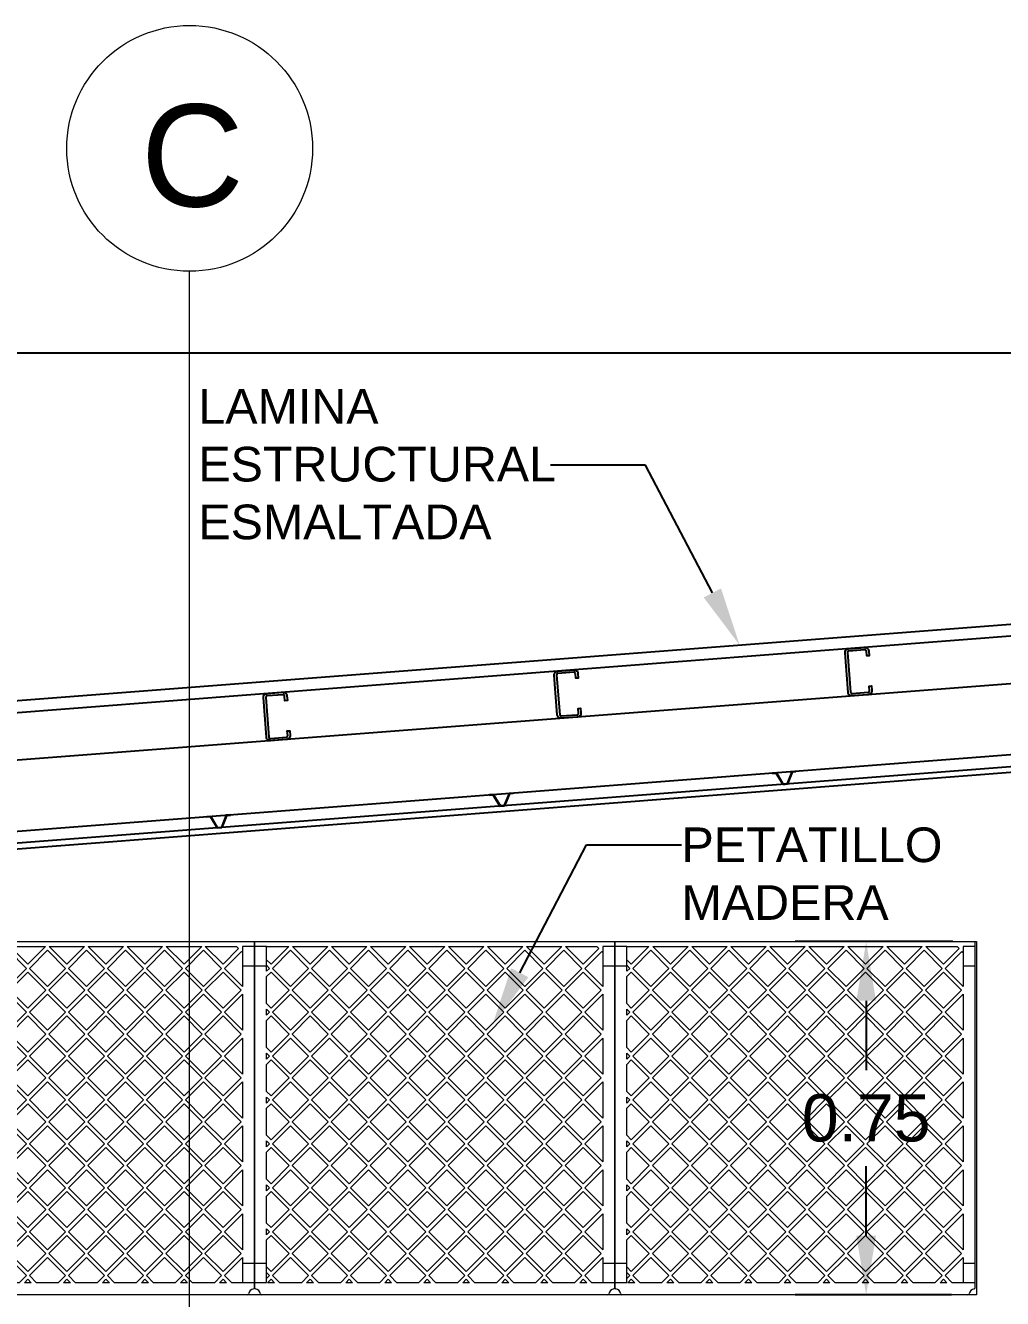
# Model space of a CAD drawing. Header units: inches. Extents: x -6 to 158, y 10 to 161.
# Drawn here: x 28.172 to 30.238, y 40.295 to 42.988 of the extents above; entities that cross this region are included whole.
import ezdxf
from ezdxf import colors
from ezdxf.entities.mleader import LeaderData, LeaderLine
from ezdxf.math import Vec2, Vec3

# ---------------------------------------------------------------- set-up
doc = ezdxf.new("R2010")
doc.units = ezdxf.units.IN
doc.header["$MEASUREMENT"] = 0
doc.linetypes.add('Grid Line', pattern=[22.225, 12.7, -3.175, 3.175, -3.175])
for name, color, linetype in [('2 Ejes 2', 2, 'Continuous'), ('Dim', 2, 'Continuous'), ('Emplantillado', 2, 'Continuous'), ('Paredes', 5, 'Continuous'), ('TEXTO', 2, 'Continuous'), ('Texturas', 1, 'Continuous')]:
    doc.layers.add(name, color=color, linetype=linetype)
for name, color, linetype, lineweight in [('A-WALL', 5, 'Continuous', 9), ('Q-SPCQ', 1, 'Continuous', 9), ('S-GRID', 1, 'Continuous', 9), ('S-GRID-IDEN', 1, 'Continuous', 9)]:
    doc.layers.add(name, color=color, linetype=linetype, lineweight=lineweight)
doc.styles.add('Arial_1', font='arial.ttf', dxfattribs={"height": 450})
doc.styles.add('style1', font='micross.ttf')
doc.dimstyles.new('1-50', dxfattribs={"dimscale": 0.05, "dimtxt": 2, "dimasz": 2.5, "dimexe": 3, "dimexo": 1, "dimgap": 1, "dimtad": 0, "dimtih": 1, "dimtoh": 1, "dimzin": 1, "dimdsep": 46, "dimtxsty": 'style1', "dimcen": 2.5, "dimclrd": 124, "dimclre": 124, "dimclrt": 1, "dimadec": 0, "dimazin": 0, "dimtfac": 1, "dimtmove": 2, "dimatfit": 3, "dimfxl": 1, "dimtolj": 1, "dimtzin": 0, "dimlwd": -1, "dimlwe": -1, "dimarcsym": 0})

# ---------------------------------------------------------------- blocks, each defined once
blk = doc.blocks.new('Parasoleil Geode 30x30 Nested - Parasoleil Geode 30x30 Nested-983700-Section 1')
at = {"layer": 'Q-SPCQ'}
for p, q in [((-4930.1, 8787.4), (-4930.1, 8777)), ((-4168.1, 8777), (-4168.1, 8787.4)), ((-4904.7, 8777), (-4930.1, 8777)), ((-4930.1, 8777), (-4930.1, 8736.5)), ((-4904.7, 8736.5), (-4904.7, 8777)), ((-4904.7, 8777), (-4857.8, 8777)), ((-4857.8, 8777), (-4895.2, 8739.6)), ((-4892, 8730.9), (-4853.9, 8769)), ((-4853.9, 8769), (-4815.8, 8730.9)), ((-4812.6, 8739.6), (-4850, 8777)), ((-4850, 8777), (-4775.2, 8777)), ((-4775.2, 8777), (-4812.6, 8739.6)), ((-4809.4, 8730.9), (-4771.3, 8769)), ((-4771.3, 8769), (-4733.2, 8730.9)), ((-4730.1, 8739.6), (-4767.5, 8777)), ((-4767.5, 8777), (-4692.7, 8777)), ((-4692.7, 8777), (-4730.1, 8739.6)), ((-4726.9, 8730.9), (-4688.8, 8769)), ((-4688.8, 8769), (-4650.7, 8730.9)), ((-4647.5, 8739.6), (-4684.9, 8777)), ((-4684.9, 8777), (-4610.1, 8777)), ((-4610.1, 8777), (-4647.5, 8739.6)), ((-4644.3, 8730.9), (-4606.2, 8769)), ((-4606.2, 8769), (-4568.1, 8730.9)), ((-4565, 8739.6), (-4602.4, 8777)), ((-4602.4, 8777), (-4527.6, 8777)), ((-4527.6, 8777), (-4565, 8739.6)), ((-4561.8, 8730.9), (-4523.7, 8769)), ((-4523.7, 8769), (-4485.6, 8730.9)), ((-4482.4, 8739.6), (-4519.8, 8777)), ((-4519.8, 8777), (-4445, 8777)), ((-4445, 8777), (-4482.4, 8739.6)), ((-4479.2, 8730.9), (-4441.1, 8769)), ((-4441.1, 8769), (-4403, 8730.9)), ((-4399.9, 8739.6), (-4437.3, 8777)), ((-4437.3, 8777), (-4362.5, 8777)), ((-4362.5, 8777), (-4399.9, 8739.6)), ((-4396.7, 8730.9), (-4358.6, 8769)), ((-4358.6, 8769), (-4320.5, 8730.9)), ((-4317.3, 8739.6), (-4354.7, 8777)), ((-4354.7, 8777), (-4279.9, 8777)), ((-4279.9, 8777), (-4317.3, 8739.6)), ((-4314.1, 8730.9), (-4276, 8769)), ((-4276, 8769), (-4237.9, 8730.9)), ((-4272.2, 8777), (-4206.2, 8777)), ((-4234.8, 8739.6), (-4272.2, 8777)), ((-4201.8, 8772.6), (-4234.8, 8739.6)), ((-4231.6, 8730.9), (-4195.9, 8766.7)), ((-4206.2, 8777), (-4201.8, 8772.6)), ((-4195.9, 8766.7), (-4193.5, 8764.3)), ((-4168.1, 8777), (-4193.5, 8777)), ((-4193.5, 8777), (-4193.5, 8736.5)), ((-4168.1, 8736.5), (-4168.1, 8777)), ((-4930.1, 8736.5), (-4904.7, 8736.5)), ((-4930.1, 8736.5), (-4930.1, 8106.5)), ((-4895.2, 8739.6), (-4904.7, 8749.2)), ((-4904.7, 8737.3), (-4898.3, 8730.9)), ((-4904.7, 8724.6), (-4904.7, 8736.5)), ((-4898.3, 8730.9), (-4904.7, 8724.6)), ((-4853.9, 8692.8), (-4892, 8730.9)), ((-4815.8, 8730.9), (-4853.9, 8692.8)), ((-4771.3, 8692.8), (-4809.4, 8730.9)), ((-4733.2, 8730.9), (-4771.3, 8692.8)), ((-4688.8, 8692.8), (-4726.9, 8730.9)), ((-4650.7, 8730.9), (-4688.8, 8692.8)), ((-4606.2, 8692.8), (-4644.3, 8730.9)), ((-4568.1, 8730.9), (-4606.2, 8692.8)), ((-4523.7, 8692.8), (-4561.8, 8730.9)), ((-4485.6, 8730.9), (-4523.7, 8692.8)), ((-4441.1, 8692.8), (-4479.2, 8730.9)), ((-4403, 8730.9), (-4441.1, 8692.8)), ((-4358.6, 8692.8), (-4396.7, 8730.9)), ((-4320.5, 8730.9), (-4358.6, 8692.8)), ((-4276, 8692.8), (-4314.1, 8730.9)), ((-4237.9, 8730.9), (-4276, 8692.8)), ((-4193.5, 8692.8), (-4231.6, 8730.9)), ((-4193.5, 8736.5), (-4168.1, 8736.5)), ((-4193.5, 8736.5), (-4193.5, 8692.8)), ((-4168.1, 8106.5), (-4168.1, 8736.5)), ((-4904.7, 8713.5), (-4895.2, 8723)), ((-4904.7, 8656.3), (-4904.7, 8713.5)), ((-4895.2, 8723), (-4857.1, 8684.9)), ((-4850.7, 8684.9), (-4812.6, 8723)), ((-4812.6, 8723), (-4774.5, 8684.9)), ((-4768.2, 8684.9), (-4730.1, 8723)), ((-4730.1, 8723), (-4692, 8684.9)), ((-4685.6, 8684.9), (-4647.5, 8723)), ((-4647.5, 8723), (-4609.4, 8684.9)), ((-4603.1, 8684.9), (-4565, 8723)), ((-4565, 8723), (-4526.9, 8684.9)), ((-4520.5, 8684.9), (-4482.4, 8723)), ((-4482.4, 8723), (-4444.3, 8684.9)), ((-4438, 8684.9), (-4399.9, 8723)), ((-4399.9, 8723), (-4361.8, 8684.9)), ((-4355.4, 8684.9), (-4317.3, 8723)), ((-4317.3, 8723), (-4279.2, 8684.9)), ((-4272.9, 8684.9), (-4234.8, 8723)), ((-4234.8, 8723), (-4196.7, 8684.9)), ((-4857.1, 8684.9), (-4895.2, 8646.8)), ((-4892, 8638.1), (-4853.9, 8676.2)), ((-4853.9, 8676.2), (-4815.8, 8638.1)), ((-4812.6, 8646.8), (-4850.7, 8684.9)), ((-4774.5, 8684.9), (-4812.6, 8646.8)), ((-4809.4, 8638.1), (-4771.3, 8676.2)), ((-4771.3, 8676.2), (-4733.2, 8638.1)), ((-4730.1, 8646.8), (-4768.2, 8684.9)), ((-4692, 8684.9), (-4730.1, 8646.8)), ((-4726.9, 8638.1), (-4688.8, 8676.2)), ((-4688.8, 8676.2), (-4650.7, 8638.1)), ((-4647.5, 8646.8), (-4685.6, 8684.9)), ((-4609.4, 8684.9), (-4647.5, 8646.8)), ((-4644.3, 8638.1), (-4606.2, 8676.2)), ((-4606.2, 8676.2), (-4568.1, 8638.1)), ((-4565, 8646.8), (-4603.1, 8684.9)), ((-4526.9, 8684.9), (-4565, 8646.8)), ((-4561.8, 8638.1), (-4523.7, 8676.2)), ((-4523.7, 8676.2), (-4485.6, 8638.1)), ((-4482.4, 8646.8), (-4520.5, 8684.9)), ((-4444.3, 8684.9), (-4482.4, 8646.8)), ((-4479.2, 8638.1), (-4441.1, 8676.2)), ((-4441.1, 8676.2), (-4403, 8638.1)), ((-4399.9, 8646.8), (-4438, 8684.9)), ((-4361.8, 8684.9), (-4399.9, 8646.8)), ((-4396.7, 8638.1), (-4358.6, 8676.2)), ((-4358.6, 8676.2), (-4320.5, 8638.1)), ((-4317.3, 8646.8), (-4355.4, 8684.9)), ((-4279.2, 8684.9), (-4317.3, 8646.8)), ((-4314.1, 8638.1), (-4276, 8676.2)), ((-4276, 8676.2), (-4237.9, 8638.1)), ((-4234.8, 8646.8), (-4272.9, 8684.9)), ((-4196.7, 8684.9), (-4234.8, 8646.8)), ((-4231.6, 8638.1), (-4193.5, 8676.2)), ((-4193.5, 8676.2), (-4193.5, 8600)), ((-4895.2, 8646.8), (-4904.7, 8656.3)), ((-4904.7, 8631.7), (-4904.7, 8644.4)), ((-4904.7, 8644.4), (-4898.3, 8638.1)), ((-4898.3, 8638.1), (-4904.7, 8631.7)), ((-4904.7, 8620.6), (-4895.2, 8630.1)), ((-4904.7, 8563.5), (-4904.7, 8620.6)), ((-4895.2, 8630.1), (-4857.1, 8592)), ((-4853.9, 8600), (-4892, 8638.1)), ((-4815.8, 8638.1), (-4853.9, 8600)), ((-4850.7, 8592), (-4812.6, 8630.1)), ((-4812.6, 8630.1), (-4774.5, 8592)), ((-4771.3, 8600), (-4809.4, 8638.1)), ((-4733.2, 8638.1), (-4771.3, 8600)), ((-4768.2, 8592), (-4730.1, 8630.1)), ((-4730.1, 8630.1), (-4692, 8592)), ((-4688.8, 8600), (-4726.9, 8638.1)), ((-4650.7, 8638.1), (-4688.8, 8600)), ((-4685.6, 8592), (-4647.5, 8630.1)), ((-4647.5, 8630.1), (-4609.4, 8592)), ((-4606.2, 8600), (-4644.3, 8638.1)), ((-4568.1, 8638.1), (-4606.2, 8600)), ((-4603.1, 8592), (-4565, 8630.1)), ((-4565, 8630.1), (-4526.9, 8592)), ((-4523.7, 8600), (-4561.8, 8638.1)), ((-4485.6, 8638.1), (-4523.7, 8600)), ((-4520.5, 8592), (-4482.4, 8630.1)), ((-4482.4, 8630.1), (-4444.3, 8592)), ((-4441.1, 8600), (-4479.2, 8638.1)), ((-4403, 8638.1), (-4441.1, 8600)), ((-4438, 8592), (-4399.9, 8630.1)), ((-4399.9, 8630.1), (-4361.8, 8592)), ((-4358.6, 8600), (-4396.7, 8638.1)), ((-4320.5, 8638.1), (-4358.6, 8600)), ((-4355.4, 8592), (-4317.3, 8630.1)), ((-4317.3, 8630.1), (-4279.2, 8592)), ((-4276, 8600), (-4314.1, 8638.1)), ((-4237.9, 8638.1), (-4276, 8600)), ((-4272.9, 8592), (-4234.8, 8630.1)), ((-4234.8, 8630.1), (-4196.7, 8592)), ((-4193.5, 8600), (-4231.6, 8638.1)), ((-4857.1, 8592), (-4895.2, 8553.9)), ((-4812.6, 8553.9), (-4850.7, 8592)), ((-4774.5, 8592), (-4812.6, 8553.9)), ((-4730.1, 8553.9), (-4768.2, 8592)), ((-4692, 8592), (-4730.1, 8553.9)), ((-4647.5, 8553.9), (-4685.6, 8592)), ((-4609.4, 8592), (-4647.5, 8553.9)), ((-4565, 8553.9), (-4603.1, 8592)), ((-4526.9, 8592), (-4565, 8553.9)), ((-4482.4, 8553.9), (-4520.5, 8592)), ((-4444.3, 8592), (-4482.4, 8553.9)), ((-4399.9, 8553.9), (-4438, 8592)), ((-4361.8, 8592), (-4399.9, 8553.9)), ((-4317.3, 8553.9), (-4355.4, 8592)), ((-4279.2, 8592), (-4317.3, 8553.9)), ((-4234.8, 8553.9), (-4272.9, 8592)), ((-4196.7, 8592), (-4234.8, 8553.9)), ((-4892, 8545.2), (-4853.9, 8583.3)), ((-4853.9, 8583.3), (-4815.8, 8545.2)), ((-4809.4, 8545.2), (-4771.3, 8583.3)), ((-4771.3, 8583.3), (-4733.2, 8545.2)), ((-4726.9, 8545.2), (-4688.8, 8583.3)), ((-4688.8, 8583.3), (-4650.7, 8545.2)), ((-4644.3, 8545.2), (-4606.2, 8583.3)), ((-4606.2, 8583.3), (-4568.1, 8545.2)), ((-4561.8, 8545.2), (-4523.7, 8583.3)), ((-4523.7, 8583.3), (-4485.6, 8545.2)), ((-4479.2, 8545.2), (-4441.1, 8583.3)), ((-4441.1, 8583.3), (-4403, 8545.2)), ((-4396.7, 8545.2), (-4358.6, 8583.3)), ((-4358.6, 8583.3), (-4320.5, 8545.2)), ((-4314.1, 8545.2), (-4276, 8583.3)), ((-4276, 8583.3), (-4237.9, 8545.2)), ((-4231.6, 8545.2), (-4193.5, 8583.3)), ((-4193.5, 8583.3), (-4193.5, 8507.1)), ((-4895.2, 8553.9), (-4904.7, 8563.5)), ((-4904.7, 8538.9), (-4904.7, 8551.6)), ((-4904.7, 8551.6), (-4898.3, 8545.2)), ((-4898.3, 8545.2), (-4904.7, 8538.9)), ((-4904.7, 8527.8), (-4895.2, 8537.3)), ((-4895.2, 8537.3), (-4857.1, 8499.2)), ((-4853.9, 8507.1), (-4892, 8545.2)), ((-4815.8, 8545.2), (-4853.9, 8507.1)), ((-4850.7, 8499.2), (-4812.6, 8537.3)), ((-4812.6, 8537.3), (-4774.5, 8499.2)), ((-4771.3, 8507.1), (-4809.4, 8545.2)), ((-4733.2, 8545.2), (-4771.3, 8507.1)), ((-4768.2, 8499.2), (-4730.1, 8537.3)), ((-4730.1, 8537.3), (-4692, 8499.2)), ((-4688.8, 8507.1), (-4726.9, 8545.2)), ((-4650.7, 8545.2), (-4688.8, 8507.1)), ((-4685.6, 8499.2), (-4647.5, 8537.3)), ((-4647.5, 8537.3), (-4609.4, 8499.2)), ((-4606.2, 8507.1), (-4644.3, 8545.2)), ((-4568.1, 8545.2), (-4606.2, 8507.1)), ((-4603.1, 8499.2), (-4565, 8537.3)), ((-4565, 8537.3), (-4526.9, 8499.2)), ((-4523.7, 8507.1), (-4561.8, 8545.2)), ((-4485.6, 8545.2), (-4523.7, 8507.1)), ((-4520.5, 8499.2), (-4482.4, 8537.3)), ((-4482.4, 8537.3), (-4444.3, 8499.2)), ((-4441.1, 8507.1), (-4479.2, 8545.2)), ((-4403, 8545.2), (-4441.1, 8507.1)), ((-4438, 8499.2), (-4399.9, 8537.3)), ((-4399.9, 8537.3), (-4361.8, 8499.2)), ((-4358.6, 8507.1), (-4396.7, 8545.2)), ((-4320.5, 8545.2), (-4358.6, 8507.1)), ((-4355.4, 8499.2), (-4317.3, 8537.3)), ((-4317.3, 8537.3), (-4279.2, 8499.2)), ((-4276, 8507.1), (-4314.1, 8545.2)), ((-4237.9, 8545.2), (-4276, 8507.1)), ((-4272.9, 8499.2), (-4234.8, 8537.3)), ((-4234.8, 8537.3), (-4196.7, 8499.2)), ((-4193.5, 8507.1), (-4231.6, 8545.2)), ((-4904.7, 8470.6), (-4904.7, 8527.8)), ((-4857.1, 8499.2), (-4895.2, 8461.1)), ((-4892, 8452.4), (-4853.9, 8490.5)), ((-4853.9, 8490.5), (-4815.8, 8452.4)), ((-4812.6, 8461.1), (-4850.7, 8499.2)), ((-4774.5, 8499.2), (-4812.6, 8461.1)), ((-4809.4, 8452.4), (-4771.3, 8490.5)), ((-4771.3, 8490.5), (-4733.2, 8452.4)), ((-4730.1, 8461.1), (-4768.2, 8499.2)), ((-4692, 8499.2), (-4730.1, 8461.1)), ((-4726.9, 8452.4), (-4688.8, 8490.5)), ((-4688.8, 8490.5), (-4650.7, 8452.4)), ((-4647.5, 8461.1), (-4685.6, 8499.2)), ((-4609.4, 8499.2), (-4647.5, 8461.1)), ((-4644.3, 8452.4), (-4606.2, 8490.5)), ((-4606.2, 8490.5), (-4568.1, 8452.4)), ((-4565, 8461.1), (-4603.1, 8499.2)), ((-4526.9, 8499.2), (-4565, 8461.1)), ((-4561.8, 8452.4), (-4523.7, 8490.5)), ((-4523.7, 8490.5), (-4485.6, 8452.4)), ((-4482.4, 8461.1), (-4520.5, 8499.2)), ((-4444.3, 8499.2), (-4482.4, 8461.1)), ((-4479.2, 8452.4), (-4441.1, 8490.5)), ((-4441.1, 8490.5), (-4403, 8452.4)), ((-4399.9, 8461.1), (-4438, 8499.2)), ((-4361.8, 8499.2), (-4399.9, 8461.1)), ((-4396.7, 8452.4), (-4358.6, 8490.5)), ((-4358.6, 8490.5), (-4320.5, 8452.4)), ((-4317.3, 8461.1), (-4355.4, 8499.2)), ((-4279.2, 8499.2), (-4317.3, 8461.1)), ((-4314.1, 8452.4), (-4276, 8490.5)), ((-4276, 8490.5), (-4237.9, 8452.4)), ((-4234.8, 8461.1), (-4272.9, 8499.2)), ((-4196.7, 8499.2), (-4234.8, 8461.1)), ((-4231.6, 8452.4), (-4193.5, 8490.5)), ((-4193.5, 8490.5), (-4193.5, 8414.3)), ((-4895.2, 8461.1), (-4904.7, 8470.6)), ((-4904.7, 8446), (-4904.7, 8458.7)), ((-4904.7, 8458.7), (-4898.3, 8452.4)), ((-4898.3, 8452.4), (-4904.7, 8446)), ((-4904.7, 8434.9), (-4895.2, 8444.4)), ((-4904.7, 8377.8), (-4904.7, 8434.9)), ((-4895.2, 8444.4), (-4857.1, 8406.3)), ((-4853.9, 8414.3), (-4892, 8452.4)), ((-4815.8, 8452.4), (-4853.9, 8414.3)), ((-4850.7, 8406.3), (-4812.6, 8444.4)), ((-4812.6, 8444.4), (-4774.5, 8406.3)), ((-4771.3, 8414.3), (-4809.4, 8452.4)), ((-4733.2, 8452.4), (-4771.3, 8414.3)), ((-4768.2, 8406.3), (-4730.1, 8444.4)), ((-4730.1, 8444.4), (-4692, 8406.3)), ((-4688.8, 8414.3), (-4726.9, 8452.4)), ((-4650.7, 8452.4), (-4688.8, 8414.3)), ((-4685.6, 8406.3), (-4647.5, 8444.4)), ((-4647.5, 8444.4), (-4609.4, 8406.3)), ((-4606.2, 8414.3), (-4644.3, 8452.4)), ((-4568.1, 8452.4), (-4606.2, 8414.3)), ((-4603.1, 8406.3), (-4565, 8444.4)), ((-4565, 8444.4), (-4526.9, 8406.3)), ((-4523.7, 8414.3), (-4561.8, 8452.4)), ((-4485.6, 8452.4), (-4523.7, 8414.3)), ((-4520.5, 8406.3), (-4482.4, 8444.4)), ((-4482.4, 8444.4), (-4444.3, 8406.3)), ((-4441.1, 8414.3), (-4479.2, 8452.4)), ((-4403, 8452.4), (-4441.1, 8414.3)), ((-4438, 8406.3), (-4399.9, 8444.4)), ((-4399.9, 8444.4), (-4361.8, 8406.3)), ((-4358.6, 8414.3), (-4396.7, 8452.4)), ((-4320.5, 8452.4), (-4358.6, 8414.3)), ((-4355.4, 8406.3), (-4317.3, 8444.4)), ((-4317.3, 8444.4), (-4279.2, 8406.3)), ((-4276, 8414.3), (-4314.1, 8452.4)), ((-4237.9, 8452.4), (-4276, 8414.3)), ((-4272.9, 8406.3), (-4234.8, 8444.4)), ((-4234.8, 8444.4), (-4196.7, 8406.3)), ((-4193.5, 8414.3), (-4231.6, 8452.4)), ((-4857.1, 8406.3), (-4895.2, 8368.2)), ((-4812.6, 8368.2), (-4850.7, 8406.3)), ((-4774.5, 8406.3), (-4812.6, 8368.2)), ((-4730.1, 8368.2), (-4768.2, 8406.3)), ((-4692, 8406.3), (-4730.1, 8368.2)), ((-4647.5, 8368.2), (-4685.6, 8406.3)), ((-4609.4, 8406.3), (-4647.5, 8368.2)), ((-4565, 8368.2), (-4603.1, 8406.3)), ((-4526.9, 8406.3), (-4565, 8368.2)), ((-4482.4, 8368.2), (-4520.5, 8406.3)), ((-4444.3, 8406.3), (-4482.4, 8368.2)), ((-4399.9, 8368.2), (-4438, 8406.3)), ((-4361.8, 8406.3), (-4399.9, 8368.2)), ((-4317.3, 8368.2), (-4355.4, 8406.3)), ((-4279.2, 8406.3), (-4317.3, 8368.2)), ((-4234.8, 8368.2), (-4272.9, 8406.3)), ((-4196.7, 8406.3), (-4234.8, 8368.2)), ((-4895.2, 8368.2), (-4904.7, 8377.8)), ((-4892, 8359.5), (-4853.9, 8397.6)), ((-4853.9, 8397.6), (-4815.8, 8359.5)), ((-4809.4, 8359.5), (-4771.3, 8397.6)), ((-4771.3, 8397.6), (-4733.2, 8359.5)), ((-4726.9, 8359.5), (-4688.8, 8397.6)), ((-4688.8, 8397.6), (-4650.7, 8359.5)), ((-4644.3, 8359.5), (-4606.2, 8397.6)), ((-4606.2, 8397.6), (-4568.1, 8359.5)), ((-4561.8, 8359.5), (-4523.7, 8397.6)), ((-4523.7, 8397.6), (-4485.6, 8359.5)), ((-4479.2, 8359.5), (-4441.1, 8397.6)), ((-4441.1, 8397.6), (-4403, 8359.5)), ((-4396.7, 8359.5), (-4358.6, 8397.6)), ((-4358.6, 8397.6), (-4320.5, 8359.5)), ((-4314.1, 8359.5), (-4276, 8397.6)), ((-4276, 8397.6), (-4237.9, 8359.5)), ((-4231.6, 8359.5), (-4193.5, 8397.6)), ((-4193.5, 8397.6), (-4193.5, 8321.4)), ((-4904.7, 8353.2), (-4904.7, 8365.9)), ((-4904.7, 8365.9), (-4898.3, 8359.5)), ((-4898.3, 8359.5), (-4904.7, 8353.2)), ((-4904.7, 8342.1), (-4895.2, 8351.6)), ((-4895.2, 8351.6), (-4857.1, 8313.5)), ((-4853.9, 8321.4), (-4892, 8359.5)), ((-4815.8, 8359.5), (-4853.9, 8321.4)), ((-4850.7, 8313.5), (-4812.6, 8351.6)), ((-4812.6, 8351.6), (-4774.5, 8313.5)), ((-4771.3, 8321.4), (-4809.4, 8359.5)), ((-4733.2, 8359.5), (-4771.3, 8321.4)), ((-4768.2, 8313.5), (-4730.1, 8351.6)), ((-4730.1, 8351.6), (-4692, 8313.5)), ((-4688.8, 8321.4), (-4726.9, 8359.5)), ((-4650.7, 8359.5), (-4688.8, 8321.4)), ((-4685.6, 8313.5), (-4647.5, 8351.6)), ((-4647.5, 8351.6), (-4609.4, 8313.5)), ((-4606.2, 8321.4), (-4644.3, 8359.5)), ((-4568.1, 8359.5), (-4606.2, 8321.4)), ((-4603.1, 8313.5), (-4565, 8351.6)), ((-4565, 8351.6), (-4526.9, 8313.5)), ((-4523.7, 8321.4), (-4561.8, 8359.5)), ((-4485.6, 8359.5), (-4523.7, 8321.4)), ((-4520.5, 8313.5), (-4482.4, 8351.6)), ((-4482.4, 8351.6), (-4444.3, 8313.5)), ((-4441.1, 8321.4), (-4479.2, 8359.5)), ((-4403, 8359.5), (-4441.1, 8321.4)), ((-4438, 8313.5), (-4399.9, 8351.6)), ((-4399.9, 8351.6), (-4361.8, 8313.5)), ((-4358.6, 8321.4), (-4396.7, 8359.5)), ((-4320.5, 8359.5), (-4358.6, 8321.4)), ((-4355.4, 8313.5), (-4317.3, 8351.6)), ((-4317.3, 8351.6), (-4279.2, 8313.5)), ((-4276, 8321.4), (-4314.1, 8359.5)), ((-4237.9, 8359.5), (-4276, 8321.4)), ((-4272.9, 8313.5), (-4234.8, 8351.6)), ((-4234.8, 8351.6), (-4196.7, 8313.5)), ((-4193.5, 8321.4), (-4231.6, 8359.5)), ((-4904.7, 8284.9), (-4904.7, 8342.1)), ((-4857.1, 8313.5), (-4895.2, 8275.4)), ((-4892, 8266.7), (-4853.9, 8304.8)), ((-4853.9, 8304.8), (-4815.8, 8266.7)), ((-4812.6, 8275.4), (-4850.7, 8313.5)), ((-4774.5, 8313.5), (-4812.6, 8275.4)), ((-4809.4, 8266.7), (-4771.3, 8304.8)), ((-4771.3, 8304.8), (-4733.2, 8266.7)), ((-4730.1, 8275.4), (-4768.2, 8313.5)), ((-4692, 8313.5), (-4730.1, 8275.4)), ((-4726.9, 8266.7), (-4688.8, 8304.8)), ((-4688.8, 8304.8), (-4650.7, 8266.7)), ((-4647.5, 8275.4), (-4685.6, 8313.5)), ((-4609.4, 8313.5), (-4647.5, 8275.4)), ((-4644.3, 8266.7), (-4606.2, 8304.8)), ((-4606.2, 8304.8), (-4568.1, 8266.7)), ((-4565, 8275.4), (-4603.1, 8313.5)), ((-4526.9, 8313.5), (-4565, 8275.4)), ((-4561.8, 8266.7), (-4523.7, 8304.8)), ((-4523.7, 8304.8), (-4485.6, 8266.7)), ((-4482.4, 8275.4), (-4520.5, 8313.5)), ((-4444.3, 8313.5), (-4482.4, 8275.4)), ((-4479.2, 8266.7), (-4441.1, 8304.8)), ((-4441.1, 8304.8), (-4403, 8266.7)), ((-4399.9, 8275.4), (-4438, 8313.5)), ((-4361.8, 8313.5), (-4399.9, 8275.4)), ((-4396.7, 8266.7), (-4358.6, 8304.8)), ((-4358.6, 8304.8), (-4320.5, 8266.7)), ((-4317.3, 8275.4), (-4355.4, 8313.5)), ((-4279.2, 8313.5), (-4317.3, 8275.4)), ((-4314.1, 8266.7), (-4276, 8304.8)), ((-4276, 8304.8), (-4237.9, 8266.7)), ((-4234.8, 8275.4), (-4272.9, 8313.5)), ((-4196.7, 8313.5), (-4234.8, 8275.4)), ((-4231.6, 8266.7), (-4193.5, 8304.8)), ((-4193.5, 8304.8), (-4193.5, 8228.6)), ((-4895.2, 8275.4), (-4904.7, 8284.9)), ((-4904.7, 8260.3), (-4904.7, 8273)), ((-4904.7, 8273), (-4898.3, 8266.7)), ((-4898.3, 8266.7), (-4904.7, 8260.3)), ((-4904.7, 8249.2), (-4895.2, 8258.8)), ((-4904.7, 8192.1), (-4904.7, 8249.2)), ((-4895.2, 8258.8), (-4857.1, 8220.7)), ((-4853.9, 8228.6), (-4892, 8266.7)), ((-4815.8, 8266.7), (-4853.9, 8228.6)), ((-4850.7, 8220.7), (-4812.6, 8258.8)), ((-4812.6, 8258.8), (-4774.5, 8220.7)), ((-4771.3, 8228.6), (-4809.4, 8266.7)), ((-4733.2, 8266.7), (-4771.3, 8228.6)), ((-4768.2, 8220.7), (-4730.1, 8258.8)), ((-4730.1, 8258.8), (-4692, 8220.7)), ((-4688.8, 8228.6), (-4726.9, 8266.7)), ((-4650.7, 8266.7), (-4688.8, 8228.6)), ((-4685.6, 8220.7), (-4647.5, 8258.8)), ((-4647.5, 8258.8), (-4609.4, 8220.7)), ((-4606.2, 8228.6), (-4644.3, 8266.7)), ((-4568.1, 8266.7), (-4606.2, 8228.6)), ((-4603.1, 8220.7), (-4565, 8258.8)), ((-4565, 8258.8), (-4526.9, 8220.7)), ((-4523.7, 8228.6), (-4561.8, 8266.7)), ((-4485.6, 8266.7), (-4523.7, 8228.6)), ((-4520.5, 8220.7), (-4482.4, 8258.8)), ((-4482.4, 8258.8), (-4444.3, 8220.7)), ((-4441.1, 8228.6), (-4479.2, 8266.7)), ((-4403, 8266.7), (-4441.1, 8228.6)), ((-4438, 8220.7), (-4399.9, 8258.8)), ((-4399.9, 8258.8), (-4361.8, 8220.7)), ((-4358.6, 8228.6), (-4396.7, 8266.7)), ((-4320.5, 8266.7), (-4358.6, 8228.6)), ((-4355.4, 8220.7), (-4317.3, 8258.8)), ((-4317.3, 8258.8), (-4279.2, 8220.7)), ((-4276, 8228.6), (-4314.1, 8266.7)), ((-4237.9, 8266.7), (-4276, 8228.6)), ((-4272.9, 8220.7), (-4234.8, 8258.8)), ((-4234.8, 8258.8), (-4196.7, 8220.7)), ((-4193.5, 8228.6), (-4231.6, 8266.7)), ((-4857.1, 8220.7), (-4895.2, 8182.6)), ((-4812.6, 8182.6), (-4850.7, 8220.7)), ((-4774.5, 8220.7), (-4812.6, 8182.6)), ((-4730.1, 8182.6), (-4768.2, 8220.7)), ((-4692, 8220.7), (-4730.1, 8182.6)), ((-4647.5, 8182.6), (-4685.6, 8220.7)), ((-4609.4, 8220.7), (-4647.5, 8182.6)), ((-4565, 8182.6), (-4603.1, 8220.7)), ((-4526.9, 8220.7), (-4565, 8182.6)), ((-4482.4, 8182.6), (-4520.5, 8220.7)), ((-4444.3, 8220.7), (-4482.4, 8182.6)), ((-4399.9, 8182.6), (-4438, 8220.7)), ((-4361.8, 8220.7), (-4399.9, 8182.6)), ((-4317.3, 8182.6), (-4355.4, 8220.7)), ((-4279.2, 8220.7), (-4317.3, 8182.6)), ((-4234.8, 8182.6), (-4272.9, 8220.7)), ((-4196.7, 8220.7), (-4234.8, 8182.6)), ((-4895.2, 8182.6), (-4904.7, 8192.1)), ((-4892, 8173.8), (-4853.9, 8211.9)), ((-4853.9, 8211.9), (-4815.8, 8173.8)), ((-4809.4, 8173.8), (-4771.3, 8211.9)), ((-4771.3, 8211.9), (-4733.2, 8173.8)), ((-4726.9, 8173.8), (-4688.8, 8211.9)), ((-4688.8, 8211.9), (-4650.7, 8173.8)), ((-4644.3, 8173.8), (-4606.2, 8211.9)), ((-4606.2, 8211.9), (-4568.1, 8173.8)), ((-4561.8, 8173.8), (-4523.7, 8211.9)), ((-4523.7, 8211.9), (-4485.6, 8173.8)), ((-4479.2, 8173.8), (-4441.1, 8211.9)), ((-4441.1, 8211.9), (-4403, 8173.8)), ((-4396.7, 8173.8), (-4358.6, 8211.9)), ((-4358.6, 8211.9), (-4320.5, 8173.8)), ((-4314.1, 8173.8), (-4276, 8211.9)), ((-4276, 8211.9), (-4237.9, 8173.8)), ((-4231.6, 8173.8), (-4193.5, 8211.9)), ((-4193.5, 8211.9), (-4193.5, 8135.7)), ((-4904.7, 8167.5), (-4904.7, 8180.2)), ((-4904.7, 8180.2), (-4898.3, 8173.8)), ((-4898.3, 8173.8), (-4904.7, 8167.5)), ((-4904.7, 8156.4), (-4895.2, 8165.9)), ((-4895.2, 8165.9), (-4857.1, 8127.8)), ((-4853.9, 8135.7), (-4892, 8173.8)), ((-4815.8, 8173.8), (-4853.9, 8135.7)), ((-4850.7, 8127.8), (-4812.6, 8165.9)), ((-4812.6, 8165.9), (-4774.5, 8127.8)), ((-4771.3, 8135.7), (-4809.4, 8173.8)), ((-4733.2, 8173.8), (-4771.3, 8135.7)), ((-4768.2, 8127.8), (-4730.1, 8165.9)), ((-4730.1, 8165.9), (-4692, 8127.8)), ((-4688.8, 8135.7), (-4726.9, 8173.8)), ((-4650.7, 8173.8), (-4688.8, 8135.7)), ((-4685.6, 8127.8), (-4647.5, 8165.9)), ((-4647.5, 8165.9), (-4609.4, 8127.8)), ((-4606.2, 8135.7), (-4644.3, 8173.8)), ((-4568.1, 8173.8), (-4606.2, 8135.7)), ((-4603.1, 8127.8), (-4565, 8165.9)), ((-4565, 8165.9), (-4526.9, 8127.8)), ((-4523.7, 8135.7), (-4561.8, 8173.8)), ((-4485.6, 8173.8), (-4523.7, 8135.7)), ((-4520.5, 8127.8), (-4482.4, 8165.9)), ((-4482.4, 8165.9), (-4444.3, 8127.8)), ((-4441.1, 8135.7), (-4479.2, 8173.8)), ((-4403, 8173.8), (-4441.1, 8135.7)), ((-4438, 8127.8), (-4399.9, 8165.9)), ((-4399.9, 8165.9), (-4361.8, 8127.8)), ((-4358.6, 8135.7), (-4396.7, 8173.8)), ((-4320.5, 8173.8), (-4358.6, 8135.7)), ((-4355.4, 8127.8), (-4317.3, 8165.9)), ((-4317.3, 8165.9), (-4279.2, 8127.8)), ((-4276, 8135.7), (-4314.1, 8173.8)), ((-4237.9, 8173.8), (-4276, 8135.7)), ((-4272.9, 8127.8), (-4234.8, 8165.9)), ((-4234.8, 8165.9), (-4196.7, 8127.8)), ((-4193.5, 8135.7), (-4231.6, 8173.8)), ((-4904.7, 8106.5), (-4904.7, 8156.4)), ((-4904.7, 8106.5), (-4930.1, 8106.5)), ((-4930.1, 8106.5), (-4930.1, 8066)), ((-4904.7, 8066), (-4904.7, 8106.5)), ((-4857.1, 8127.8), (-4895.2, 8089.7)), ((-4892, 8081), (-4853.9, 8119.1)), ((-4853.9, 8119.1), (-4815.8, 8081)), ((-4812.6, 8089.7), (-4850.7, 8127.8)), ((-4774.5, 8127.8), (-4812.6, 8089.7)), ((-4809.4, 8081), (-4771.3, 8119.1)), ((-4771.3, 8119.1), (-4733.2, 8081)), ((-4730.1, 8089.7), (-4768.2, 8127.8)), ((-4692, 8127.8), (-4730.1, 8089.7)), ((-4726.9, 8081), (-4688.8, 8119.1)), ((-4688.8, 8119.1), (-4650.7, 8081)), ((-4647.5, 8089.7), (-4685.6, 8127.8)), ((-4609.4, 8127.8), (-4647.5, 8089.7)), ((-4644.3, 8081), (-4606.2, 8119.1)), ((-4606.2, 8119.1), (-4568.1, 8081)), ((-4565, 8089.7), (-4603.1, 8127.8)), ((-4526.9, 8127.8), (-4565, 8089.7)), ((-4561.8, 8081), (-4523.7, 8119.1)), ((-4523.7, 8119.1), (-4485.6, 8081)), ((-4482.4, 8089.7), (-4520.5, 8127.8)), ((-4444.3, 8127.8), (-4482.4, 8089.7)), ((-4479.2, 8081), (-4441.1, 8119.1)), ((-4441.1, 8119.1), (-4403, 8081)), ((-4399.9, 8089.7), (-4438, 8127.8)), ((-4361.8, 8127.8), (-4399.9, 8089.7)), ((-4396.7, 8081), (-4358.6, 8119.1)), ((-4358.6, 8119.1), (-4320.5, 8081)), ((-4317.3, 8089.7), (-4355.4, 8127.8)), ((-4279.2, 8127.8), (-4317.3, 8089.7)), ((-4314.1, 8081), (-4276, 8119.1)), ((-4276, 8119.1), (-4237.9, 8081)), ((-4234.8, 8089.7), (-4272.9, 8127.8)), ((-4196.7, 8127.8), (-4234.8, 8089.7)), ((-4231.6, 8081), (-4193.5, 8119.1)), ((-4193.5, 8119.1), (-4193.5, 8106.5)), ((-4168.1, 8106.5), (-4193.5, 8106.5)), ((-4193.5, 8106.5), (-4193.5, 8066)), ((-4168.1, 8066), (-4168.1, 8106.5)), ((-4895.2, 8089.7), (-4904.7, 8099.2)), ((-4904.7, 8087.4), (-4898.3, 8081)), ((-4898.3, 8081), (-4904.7, 8074.7)), ((-4876.8, 8065.8), (-4892, 8081)), ((-4815.8, 8081), (-4831, 8065.8)), ((-4794.3, 8065.8), (-4809.4, 8081)), ((-4733.2, 8081), (-4748.4, 8065.8)), ((-4711.7, 8065.8), (-4726.9, 8081)), ((-4650.7, 8081), (-4665.9, 8065.8)), ((-4629.2, 8065.8), (-4644.3, 8081)), ((-4568.1, 8081), (-4583.3, 8065.8)), ((-4546.6, 8065.8), (-4561.8, 8081)), ((-4485.6, 8081), (-4500.8, 8065.8)), ((-4464.1, 8065.8), (-4479.2, 8081)), ((-4403, 8081), (-4418.2, 8065.8)), ((-4381.5, 8065.8), (-4396.7, 8081)), ((-4320.5, 8081), (-4335.7, 8065.8)), ((-4299, 8065.8), (-4314.1, 8081)), ((-4237.9, 8081), (-4253.1, 8065.8)), ((-4216.4, 8065.8), (-4231.6, 8081)), ((-4930.1, 8066), (-4904.7, 8066)), ((-4930.1, 8066), (-4930.1, 8055.4)), ((-4902.4, 8065.8), (-4895.2, 8073.1)), ((-4887.9, 8065.8), (-4902.4, 8065.8)), ((-4895.2, 8073.1), (-4887.9, 8065.8)), ((-4831, 8065.8), (-4876.8, 8065.8)), ((-4819.9, 8065.8), (-4812.6, 8073.1)), ((-4805.4, 8065.8), (-4819.9, 8065.8)), ((-4812.6, 8073.1), (-4805.4, 8065.8)), ((-4748.4, 8065.8), (-4794.3, 8065.8)), ((-4737.3, 8065.8), (-4730.1, 8073.1)), ((-4722.8, 8065.8), (-4737.3, 8065.8)), ((-4730.1, 8073.1), (-4722.8, 8065.8)), ((-4665.9, 8065.8), (-4711.7, 8065.8)), ((-4654.8, 8065.8), (-4647.5, 8073.1)), ((-4640.3, 8065.8), (-4654.8, 8065.8)), ((-4647.5, 8073.1), (-4640.3, 8065.8)), ((-4583.3, 8065.8), (-4629.2, 8065.8)), ((-4572.2, 8065.8), (-4565, 8073.1)), ((-4557.7, 8065.8), (-4572.2, 8065.8)), ((-4565, 8073.1), (-4557.7, 8065.8)), ((-4500.8, 8065.8), (-4546.6, 8065.8)), ((-4489.7, 8065.8), (-4482.4, 8073.1)), ((-4475.2, 8065.8), (-4489.7, 8065.8)), ((-4482.4, 8073.1), (-4475.2, 8065.8)), ((-4418.2, 8065.8), (-4464.1, 8065.8)), ((-4407.1, 8065.8), (-4399.9, 8073.1)), ((-4392.6, 8065.8), (-4407.1, 8065.8)), ((-4399.9, 8073.1), (-4392.6, 8065.8)), ((-4335.7, 8065.8), (-4381.5, 8065.8)), ((-4324.6, 8065.8), (-4317.3, 8073.1)), ((-4310.1, 8065.8), (-4324.6, 8065.8)), ((-4317.3, 8073.1), (-4310.1, 8065.8)), ((-4253.1, 8065.8), (-4299, 8065.8)), ((-4242, 8065.8), (-4234.8, 8073.1)), ((-4227.5, 8065.8), (-4242, 8065.8)), ((-4234.8, 8073.1), (-4227.5, 8065.8)), ((-4193.5, 8065.8), (-4216.4, 8065.8)), ((-4193.5, 8066), (-4168.1, 8066)), ((-4168.1, 8055.4), (-4168.1, 8066))]:
    blk.add_line(p, q, dxfattribs=at)
for centre, radius, start, end in [((-4927.6, 8055.4), 2.54, 180, 254.2861), ((-4930.1, 8040.4), 12.7, 8.3855, 81.6145), ((-4168.1, 8040.4), 12.7, 98.3855, 171.6145), ((-4170.6, 8055.4), 2.54, 285.7139, 0), ((-4915.1, 8043), 2.54, 195.7139, 270), ((-4183.1, 8043), 2.54, 270, 344.2861)]:
    blk.add_arc(centre, radius, start, end, dxfattribs=at)
blk = doc.blocks.new('A$C3A4E2C9F')
at = {"color": 2}
for p, q in [((-0.0481, 0.0009), (-0.0481, -0.0001)), ((-0.0397, 0.0009), (-0.0481, 0.0009)), ((-0.0397, 0.0009), (-0.0275, -0.0231)), ((-0.0066, 0.0009), (-0.0187, -0.0231)), ((0.0019, 0.0009), (-0.0066, 0.0009)), ((0.0019, -0.0001), (0.0019, 0.0009)), ((-0.0403, -0.0001), (-0.0481, -0.0001)), ((-0.0403, -0.0001), (-0.0281, -0.0241)), ((-0.0281, -0.0241), (-0.0231, -0.0241)), ((-0.0281, -0.0241), (-0.0181, -0.0241)), ((-0.0275, -0.0231), (-0.0187, -0.0231)), ((-0.006, -0.0001), (-0.0181, -0.0241)), ((0.0019, -0.0001), (-0.006, -0.0001))]:
    blk.add_line(p, q, dxfattribs=at)
blk = doc.blocks.new('*D662')
at = {"layer": 'Defpoints', "color": 0, "transparency": 16777216}
for p in [(31.3683, 42.2948), (31.3683, 41.8067), (24.3111, 41.2626)]:
    blk.add_point(p, dxfattribs=at)
at = {"layer": 'Dim', "color": 124, "transparency": 16777216}
for p, q in [((24.3111, 41.3126), (24.3111, 42.4448)), ((31.3683, 41.8567), (31.3683, 42.4448)), ((24.4361, 42.2948), (27.66, 42.2948)), ((31.2433, 42.2948), (28.0194, 42.2948))]:
    blk.add_line(p, q, dxfattribs=at)
for points in [[(24.4361, 42.3156), (24.4361, 42.274), (24.3111, 42.2948)], [(31.2433, 42.3156), (31.2433, 42.274), (31.3683, 42.2948)]]:
    blk.add_solid(points, dxfattribs=at)
at = {"layer": 'Dim', "color": 1, "transparency": 16777216, "insert": (27.8397, 42.2948), "char_height": 0.1, "attachment_point": 5, "style": 'style1'}
blk.add_mtext('\\A1;7.06', dxfattribs=at)
blk = doc.blocks.new('*D664')
at = {"layer": 'Defpoints', "color": 0, "transparency": 16777216}
for p in [(30.1833, 41.0499), (29.9499, 40.3029), (30.1803, 40.3029)]:
    blk.add_point(p, dxfattribs=at)
at = {"layer": 'Dim', "color": 124, "transparency": 16777216}
for p, q in [((30.1333, 41.0499), (29.7999, 41.0499)), ((29.9499, 40.9249), (29.9499, 40.7781)), ((29.9499, 40.4279), (29.9499, 40.5747)), ((30.1303, 40.3029), (29.7999, 40.3029))]:
    blk.add_line(p, q, dxfattribs=at)
for points in [[(29.9291, 40.9249), (29.9708, 40.9249), (29.9499, 41.0499)], [(29.9291, 40.4279), (29.9708, 40.4279), (29.9499, 40.3029)]]:
    blk.add_solid(points, dxfattribs=at)
at = {"layer": 'Dim', "color": 1, "transparency": 16777216, "insert": (29.9499, 40.6764), "char_height": 0.1, "attachment_point": 5, "style": 'style1'}
blk.add_mtext('\\A1;0.75', dxfattribs=at)
blk = doc.blocks.new('Grid - M_Grid Head - Circle-10837-Section 2')
at = {"layer": 'S-GRID-IDEN'}
blk.add_circle((-13843.7, 10530.4), 325, dxfattribs=at)

msp = doc.modelspace()

# ---------------------------------------------------------------- linework, layer by layer
at = {"layer": 'A-WALL'}
for p, q in [((25.6083, 41.0499), (30.1833, 41.0499)), ((30.1833, 41.0499), (30.1833, 40.3029)), ((30.1833, 40.3029), (25.6083, 40.3029))]:
    msp.add_line(p, q, dxfattribs=at)
at = {"layer": 'Paredes'}
for p, q in [((31.3683, 41.8067), (24.3111, 41.2626)), ((31.3702, 41.7819), (24.313, 41.2378)), ((31.3779, 41.6821), (24.3659, 41.1415)), ((31.3894, 41.5325), (24.3659, 40.991))]:
    msp.add_line(p, q, dxfattribs=at)
at = {"layer": 'Paredes', "color": 2}
for points in [[(29.9201, 41.5747), (29.9541, 41.5773, 0.414214), (29.9568, 41.5806), (29.9561, 41.5905), (29.9611, 41.5909), (29.9618, 41.5809, -0.414214), (29.9545, 41.5723), (29.9205, 41.5697, -0.414214), (29.9119, 41.5771), (29.9054, 41.6609, -0.414214), (29.9128, 41.6695), (29.9468, 41.6722, -0.414214), (29.9554, 41.6648), (29.9561, 41.6548), (29.9511, 41.6544), (29.9504, 41.6644, 0.414214), (29.9471, 41.6672), (29.9132, 41.6646, 0.414214), (29.9104, 41.6613), (29.9169, 41.5775, 0.414214)], [(29.3049, 41.5273), (29.3388, 41.5299, 0.414214), (29.3416, 41.5331), (29.3408, 41.5431), (29.3458, 41.5435), (29.3466, 41.5335, -0.414214), (29.3392, 41.5249), (29.3053, 41.5223, -0.414214), (29.2967, 41.5297), (29.2902, 41.6135, -0.414214), (29.2976, 41.6221), (29.3315, 41.6247, -0.414214), (29.3401, 41.6174), (29.3409, 41.6074), (29.3359, 41.607), (29.3351, 41.617, 0.414214), (29.3319, 41.6197), (29.298, 41.6171, 0.414214), (29.2952, 41.6139), (29.3017, 41.53, 0.414214)], [(28.6897, 41.4798), (28.7236, 41.4825, 0.414214), (28.7264, 41.4857), (28.7256, 41.4957), (28.7306, 41.4961), (28.7314, 41.4861, -0.414214), (28.724, 41.4775), (28.6901, 41.4748, -0.414214), (28.6815, 41.4822), (28.675, 41.5661, -0.414214), (28.6824, 41.5747), (28.7163, 41.5773, -0.414214), (28.7249, 41.5699), (28.7257, 41.5599), (28.7207, 41.5596), (28.7199, 41.5695, 0.414214), (28.7167, 41.5723), (28.6828, 41.5697, 0.414214), (28.68, 41.5665), (28.6865, 41.4826, 0.414214)]]:
    msp.add_lwpolyline(points, format="xyb", close=True, dxfattribs=at)
at = {"layer": 'S-GRID', "color": 253, "linetype": 'Grid Line'}
msp.add_line((28.519, 32.2625), (28.519, 42.468), dxfattribs=at)
at = {"layer": 'Texturas'}
for p, q in [((30.3433, 41.4268), (25.439, 41.0487)), ((30.3433, 41.4143), (25.439, 41.0361))]:
    msp.add_line(p, q, dxfattribs=at)

# ---------------------------------------------------------------- block references
at = {"layer": 'Emplantillado', "rotation": 4.408794308599358}
for p in [(29.7996, 41.409), (29.2014, 41.3629), (28.6032, 41.3168)]:
    msp.add_blockref('A$C3A4E2C9F', p, dxfattribs=at)
at = {"layer": 'Q-SPCQ', "xscale": 0.000999999999999, "yscale": 0.000999999999999, "zscale": 0.000999999999999}
for p in [(32.8244, 32.2625), (33.5864, 32.2625), (34.3484, 32.2625)]:
    msp.add_blockref('Parasoleil Geode 30x30 Nested - Parasoleil Geode 30x30 Nested-983700-Section 1', p, dxfattribs=at)
at = {"layer": 'S-GRID-IDEN', "color": 253, "xscale": 0.0008000000000000003, "yscale": 0.0008000000000000003, "zscale": 0.0008000000000000003}
msp.add_blockref('Grid - M_Grid Head - Circle-10837-Section 2', (39.594, 34.3036), dxfattribs=at)

# ---------------------------------------------------------------- texts
at = {"layer": '2 Ejes 2', "color": 253, "insert": (28.4158, 42.821), "char_height": 0.216, "width": 0.203949, "attachment_point": 1, "style": 'Arial_1'}
msp.add_mtext('C', dxfattribs=at)

# ---------------------------------------------------------------- dimensions: what is measured, and where the dimension line sits
at = {"layer": 'Dim'}
dim = msp.add_linear_dim(base=(31.3683, 42.2948), p1=(24.3111, 41.2626), p2=(31.3683, 41.8067), dimstyle='1-50', override={"dimfxl": 1.25}, dxfattribs=at)
dim.commit()
dim.dimension.update_dxf_attribs({"geometry": '*D662', "text_midpoint": (27.8397, 42.2948)})
dim = msp.add_linear_dim(base=(29.9499, 40.3029), p1=(30.1833, 41.0499), p2=(30.1803, 40.3029), angle=90, dimstyle='1-50', override={"dimfxl": 1.25}, dxfattribs=at)
dim.commit()
dim.dimension.update_dxf_attribs({"geometry": '*D664', "text_midpoint": (29.9499, 40.6764)})

# ---------------------------------------------------------------- leaders
at = {"layer": 'TEXTO'}
ml = msp.add_multileader_mtext('Standard', dxfattribs=at)
ml.set_content('{\\C3;LAMINA ESTRUCTURAL ESMALTADA}', color=256, style='style1')
ml.set_leader_properties(color=1, linetype='ByLayer', lineweight=-1)
ml.build(insert=Vec2(0, 0))
ml.multileader.update_dxf_attribs({"text_right_attachment_type": 2, "dogleg_length": 5, "arrow_head_size": 0.125, "scale": 0.05})
ctx = ml.context
ctx.base_point, ctx.scale, ctx.char_height, ctx.arrow_head_size, ctx.landing_gap_size, ctx.plane_origin = Vec3(28.5374, 42.1815), 0.05, 0.0733, 0.125, 0, Vec3(30.2176, 42.3966)
ctx.right_attachment = 2
notes = []
notes.append((ctx, [(0, (1, 1, 0), (29.4835, 42.0581), (-1, 0), 0.201, [(0, [(29.6825, 41.6767)], 0, [])])]))
ctx.mtext.insert, ctx.mtext.width, ctx.mtext.flow_direction = Vec3(28.5374, 42.2188), 0.91963, 5
ml = msp.add_multileader_mtext('Standard', dxfattribs=at)
ml.set_content('{\\C3;PETATILLO MADERA}', color=256, style='style1')
ml.set_leader_properties(color=1, linetype='ByLayer', lineweight=-1)
ml.build(insert=Vec2(0, 0))
ml.multileader.update_dxf_attribs({"text_right_attachment_type": 2, "dogleg_length": 5, "arrow_head_size": 0.125, "scale": 0.05})
ctx = ml.context
ctx.base_point, ctx.scale, ctx.char_height, ctx.arrow_head_size, ctx.landing_gap_size, ctx.plane_origin = Vec3(29.5594, 41.2547), 0.05, 0.0733, 0.125, 0, Vec3(28.6243, 41.5932)
ctx.right_attachment = 2
notes.append((ctx, [(0, (1, 1, 0), (29.3584, 41.2547), (1, 0), 0.201, [(0, [(29.1594, 40.8734)], 0, [])])]))
ctx.mtext.insert, ctx.mtext.width, ctx.mtext.flow_direction = Vec3(29.5594, 41.2914), 0.91963, 5
for ctx, leaders in notes:
    for number, flags, end, landing, length, lines in leaders:
        leader = LeaderData()
        leader.index, (leader.has_last_leader_line, leader.has_dogleg_vector, leader.attachment_direction) = number, flags
        leader.last_leader_point, leader.dogleg_vector, leader.dogleg_length = Vec3(end), Vec3(landing), length
        for number, points, colour, breaks in lines:
            line = LeaderLine()
            line.index, line.vertices, line.color, line.breaks = number, Vec3.list(points), colors.encode_raw_color(colour), breaks
            leader.lines.append(line)
        ctx.leaders.append(leader)

doc.saveas('drawing.dxf')
